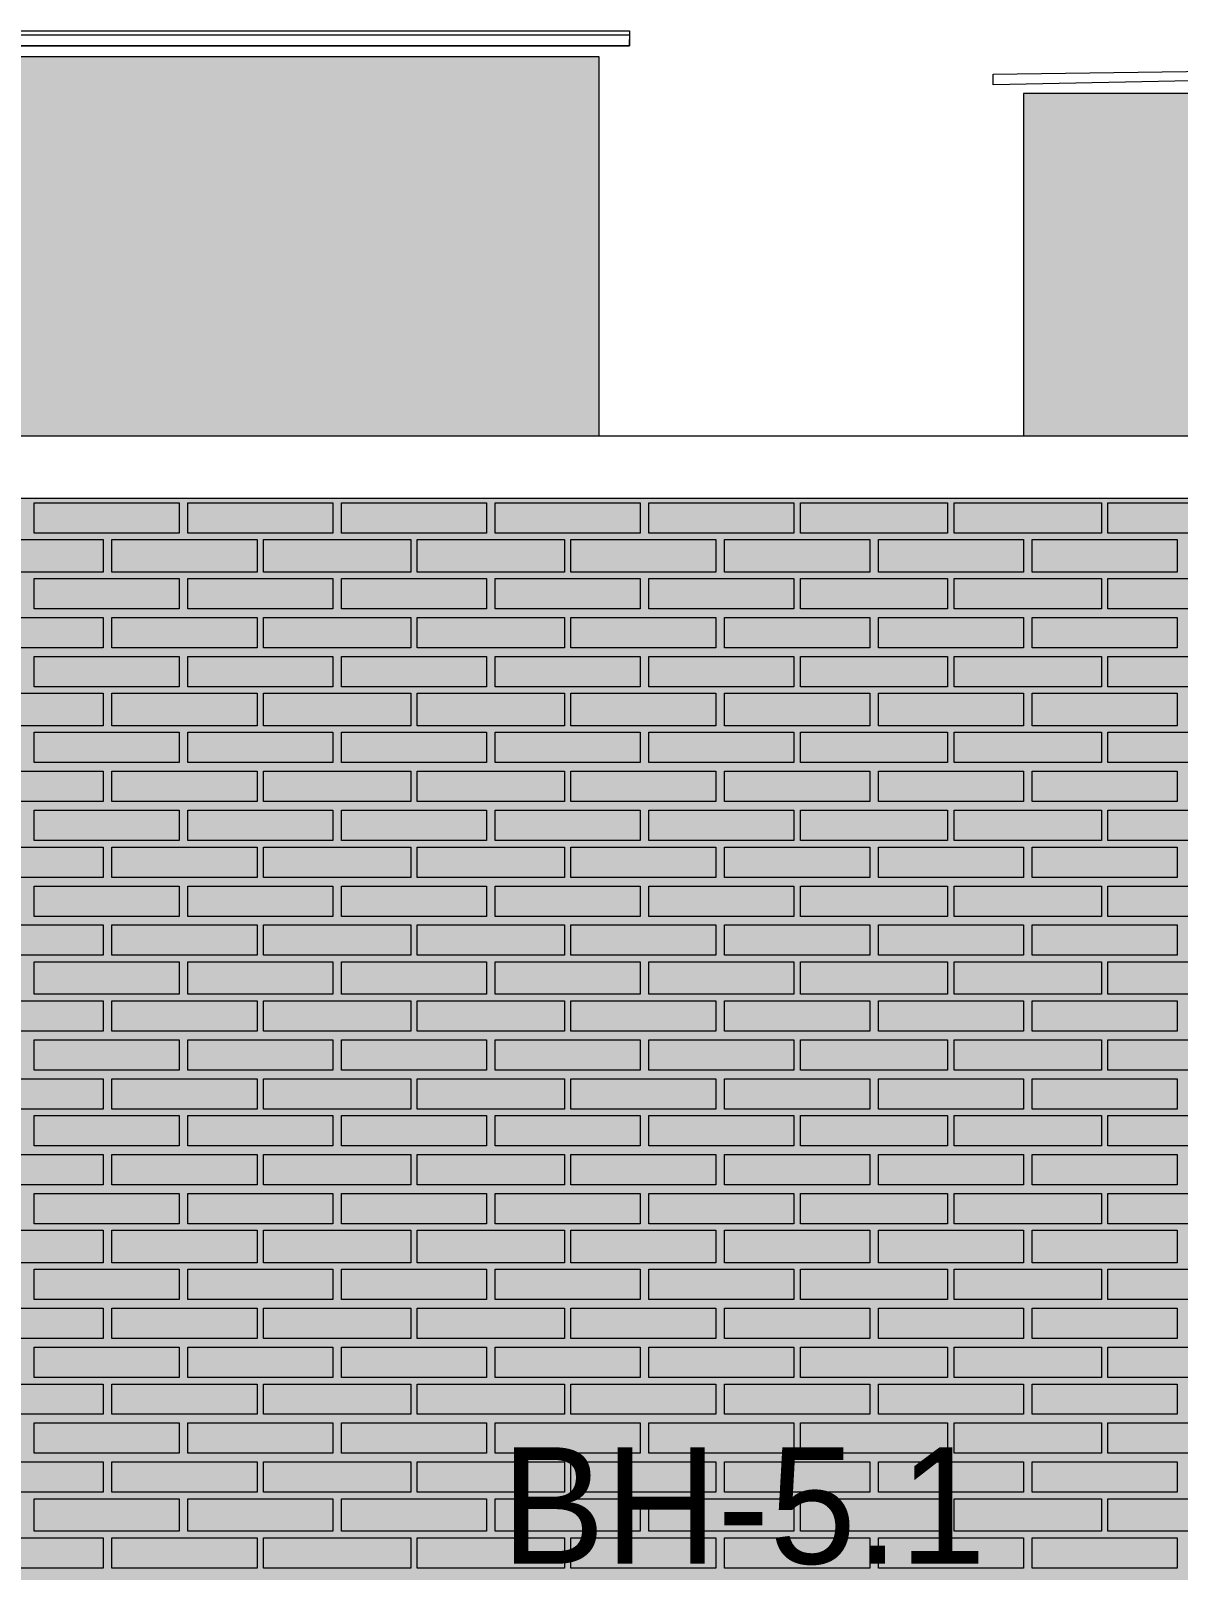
# Model space of a CAD drawing. Header units: millimetres. Extents: x -28928 to 100580, y -22867 to 36490.
# Drawn here: x 13513 to 15755, y 6934 to 9942 of the extents above; entities that cross this region are included whole.
import ezdxf

# ---------------------------------------------------------------- set-up
doc = ezdxf.new("R2010")
doc.units = ezdxf.units.MM
doc.layers.add('PDF _Геометрия', color=7, linetype='Continuous', true_color=0x8f8e8d)
doc.layers.add('PDF _Сплошная заливка', color=7, linetype='Continuous', true_color=0xffffff)
doc.layers.add('PDF _Текст', color=7, linetype='Continuous')

msp = doc.modelspace()

# ---------------------------------------------------------------- hatches: boundary and pattern name
at = {"layer": 'PDF _Сплошная заливка', "true_color": 0x383e42, "transparency": 33554559}
h = msp.add_hatch(color=250, dxfattribs=at)
h.paths.add_polyline_path([(12614.13236150041, 9218.73600343804), (12614.13236150041, 9151.043695745735), (14623.74774611581, 9151.043695745735), (14623.74774611581, 9891.428311130356), (10917.59389996192, 9891.428311130356), (10917.59389996192, 9265.274464976508), (11272.97851534655, 9265.274464976508), (11272.97851534655, 9662.966772668813), (12059.90159226963, 9662.966772668813), (12059.90159226963, 9269.50523420727), (12267.20928457732, 9269.50523420727), (12474.51697688502, 9265.274464976508), (12677.59389996195, 9261.043695745724), (12677.59389996195, 9244.120618822653), (12059.90159226963, 9244.120618822653), (12059.90159226963, 9218.73600343804)])
h.paths.add_polyline_path([(11272.97851534655, 9244.120618822653), (10917.59389996192, 9244.120618822653), (10917.59389996192, 9218.73600343804), (11272.97851534655, 9218.73600343804)])
msp.add_hatch(color=250, dxfattribs=at).paths.add_polyline_path([(16561.44005380815, 9536.043695745735), (16442.9785153466, 9536.043695745735), (16442.9785153466, 9574.120618822657), (16561.44005380815, 9574.120618822657), (16561.44005380815, 9819.50523420727), (15452.97851534658, 9819.50523420727), (15452.97851534658, 9151.043695745735), (16502.20928457737, 9151.043695745735), (16502.20928457737, 9519.120618822664), (16561.44005380815, 9519.120618822664)])
at = {"layer": 'PDF _Сплошная заливка', "true_color": 0xdcd6cf, "transparency": 33554559}
msp.add_hatch(color=254, dxfattribs=at).paths.add_polyline_path([(29465.28620765444, 1544.120618822559), (29486.44005380829, 1544.120618822559), (29486.44005380829, 9028.35138805342), (4952.209284577239, 9028.35138805342), (4952.209284577239, -4713.187073485198), (29465.28620765444, -4713.187073485198)])

# ---------------------------------------------------------------- linework, layer by layer
at = {"layer": 'PDF _Геометрия', "color": 7, "lineweight": 9}
for points in [[(10858.36313073115, 9933.736003438044), (10858.36313073115, 9942.197541899583), (12250.28620765425, 9942.197541899583), (12250.28620765425, 9937.966772668824), (12851.05543842347, 9937.966772668824), (12851.05543842347, 9942.197541899583), (14682.97851534659, 9942.197541899583), (14682.97851534659, 9933.736003438044)], [(16007.20928457737, 9866.043695745739), (16624.90159226969, 9857.582157284192), (16624.90159226969, 9836.42831113036), (16007.20928457737, 9849.120618822668), (15393.74774611582, 9836.42831113036), (15393.74774611582, 9857.582157284192)]]:
    msp.add_lwpolyline(points, close=True, dxfattribs=at)
for points in [[(14682.97851534659, 9933.736003438044), (14682.97851534659, 9912.582157284207), (10858.36313073115, 9912.582157284207), (10858.36313073115, 9933.736003438044)], [(10858.36313073115, 9925.274464976512), (10858.36313073115, 9912.582157284207), (14682.97851534659, 9912.582157284207), (14682.97851534659, 9925.274464976512)], [(14623.74774611581, 9151.043695745735), (14623.74774611581, 9891.428311130356), (10917.59389996192, 9891.428311130356), (10917.59389996192, 9261.043695745724)], [(16561.44005380815, 9574.120618822657), (16561.44005380815, 9819.50523420727), (15452.97851534658, 9819.50523420727), (15452.97851534658, 9151.043695745735)], [(-21875.09840773075, 9028.35138805342), (-21875.09840773075, 9151.043695745735), (29681.05543842367, 9151.043695745735), (29681.05543842367, 9028.35138805342), (-21875.09840773075, 9028.35138805342), (-21875.09840773075, 9151.043695745735)]]:
    msp.add_lwpolyline(points, dxfattribs=at)
at = {"layer": 'PDF _Геометрия', "lineweight": 9}
for points in [[(13802.97851534657, 9019.889849591877), (13802.97851534657, 8960.659080361118), (13519.51697688503, 8960.659080361118), (13519.51697688503, 9019.889849591877)], [(14103.36313073119, 9019.889849591877), (14103.36313073119, 8960.659080361118), (13819.90159226965, 8960.659080361118), (13819.90159226965, 9019.889849591877)], [(14403.74774611582, 9019.889849591877), (14403.74774611582, 8960.659080361118), (14120.28620765426, 8960.659080361118), (14120.28620765426, 9019.889849591877)], [(14704.13236150042, 9019.889849591877), (14704.13236150042, 8960.659080361118), (14420.67082303889, 8960.659080361118), (14420.67082303889, 9019.889849591877)], [(15004.51697688505, 9019.889849591877), (15004.51697688505, 8960.659080361118), (14721.05543842351, 8960.659080361118), (14721.05543842351, 9019.889849591877)], [(15304.90159226967, 9019.889849591877), (15304.90159226967, 8960.659080361118), (15017.20928457735, 8960.659080361118), (15017.20928457735, 9019.889849591877)], [(15605.28620765428, 9019.889849591877), (15605.28620765428, 8960.659080361118), (15317.59389996198, 8960.659080361118), (15317.59389996198, 9019.889849591877)], [(15901.44005380814, 9019.889849591877), (15901.44005380814, 8960.659080361118), (15617.97851534659, 8960.659080361118), (15617.97851534659, 9019.889849591877)], [(13654.90159226965, 8884.50523420727), (13511.05543842348, 8884.50523420727), (13371.4400538081, 8884.50523420727), (13371.4400538081, 8947.96677266881), (13511.05543842348, 8947.96677266881), (13654.90159226965, 8947.96677266881)], [(13955.28620765426, 8884.50523420727), (13811.44005380811, 8884.50523420727), (13671.82466919272, 8884.50523420727), (13671.82466919272, 8947.96677266881), (13811.44005380811, 8947.96677266881), (13955.28620765426, 8947.96677266881)], [(14255.67082303889, 8884.50523420727), (14111.82466919274, 8884.50523420727), (13967.97851534657, 8884.50523420727), (13967.97851534657, 8947.96677266881), (14111.82466919274, 8947.96677266881), (14255.67082303889, 8947.96677266881)], [(14556.05543842351, 8884.50523420727), (14412.20928457734, 8884.50523420727), (14268.36313073119, 8884.50523420727), (14268.36313073119, 8947.96677266881), (14412.20928457734, 8947.96677266881), (14556.05543842351, 8947.96677266881)], [(14852.20928457735, 8884.50523420727), (14712.59389996196, 8884.50523420727), (14568.74774611582, 8884.50523420727), (14568.74774611582, 8947.96677266881), (14712.59389996196, 8947.96677266881), (14852.20928457735, 8947.96677266881)], [(15152.59389996198, 8884.50523420727), (15012.97851534659, 8884.50523420727), (14869.13236150043, 8884.50523420727), (14869.13236150043, 8947.96677266881), (15012.97851534659, 8947.96677266881), (15152.59389996198, 8947.96677266881)], [(15452.97851534658, 8884.50523420727), (15309.13236150043, 8884.50523420727), (15169.51697688505, 8884.50523420727), (15169.51697688505, 8947.96677266881), (15309.13236150043, 8947.96677266881), (15452.97851534658, 8947.96677266881)], [(15753.36313073121, 8884.50523420727), (15609.51697688506, 8884.50523420727), (15469.90159226967, 8884.50523420727), (15469.90159226967, 8947.96677266881), (15609.51697688506, 8947.96677266881), (15753.36313073121, 8947.96677266881)], [(13802.97851534657, 8871.812926514966), (13802.97851534657, 8812.582157284189), (13519.51697688503, 8812.582157284189), (13519.51697688503, 8871.812926514966)], [(14103.36313073119, 8871.812926514966), (14103.36313073119, 8812.582157284189), (13819.90159226965, 8812.582157284189), (13819.90159226965, 8871.812926514966)], [(14403.74774611582, 8871.812926514966), (14403.74774611582, 8812.582157284189), (14120.28620765426, 8812.582157284189), (14120.28620765426, 8871.812926514966)], [(14704.13236150042, 8871.812926514966), (14704.13236150042, 8812.582157284189), (14420.67082303889, 8812.582157284189), (14420.67082303889, 8871.812926514966)], [(15004.51697688505, 8871.812926514966), (15004.51697688505, 8812.582157284189), (14721.05543842351, 8812.582157284189), (14721.05543842351, 8871.812926514966)], [(15304.90159226967, 8871.812926514966), (15304.90159226967, 8812.582157284189), (15017.20928457735, 8812.582157284189), (15017.20928457735, 8871.812926514966)], [(15605.28620765428, 8871.812926514966), (15605.28620765428, 8812.582157284189), (15317.59389996198, 8812.582157284189), (15317.59389996198, 8871.812926514966)], [(15901.44005380814, 8871.812926514966), (15901.44005380814, 8812.582157284189), (15617.97851534659, 8812.582157284189), (15617.97851534659, 8871.812926514966)], [(13654.90159226965, 8736.428311130341), (13511.05543842348, 8736.428311130341), (13371.4400538081, 8736.428311130341), (13371.4400538081, 8795.659080361118), (13511.05543842348, 8795.659080361118), (13654.90159226965, 8795.659080361118)], [(13955.28620765426, 8736.428311130341), (13811.44005380811, 8736.428311130341), (13671.82466919272, 8736.428311130341), (13671.82466919272, 8795.659080361118), (13811.44005380811, 8795.659080361118), (13955.28620765426, 8795.659080361118)], [(14255.67082303889, 8736.428311130341), (14111.82466919274, 8736.428311130341), (13967.97851534657, 8736.428311130341), (13967.97851534657, 8795.659080361118), (14111.82466919274, 8795.659080361118), (14255.67082303889, 8795.659080361118)], [(14556.05543842351, 8736.428311130341), (14412.20928457734, 8736.428311130341), (14268.36313073119, 8736.428311130341), (14268.36313073119, 8795.659080361118), (14412.20928457734, 8795.659080361118), (14556.05543842351, 8795.659080361118)], [(14852.20928457735, 8736.428311130341), (14712.59389996196, 8736.428311130341), (14568.74774611582, 8736.428311130341), (14568.74774611582, 8795.659080361118), (14712.59389996196, 8795.659080361118), (14852.20928457735, 8795.659080361118)], [(15152.59389996198, 8736.428311130341), (15012.97851534659, 8736.428311130341), (14869.13236150043, 8736.428311130341), (14869.13236150043, 8795.659080361118), (15012.97851534659, 8795.659080361118), (15152.59389996198, 8795.659080361118)], [(15452.97851534658, 8736.428311130341), (15309.13236150043, 8736.428311130341), (15169.51697688505, 8736.428311130341), (15169.51697688505, 8795.659080361118), (15309.13236150043, 8795.659080361118), (15452.97851534658, 8795.659080361118)], [(15753.36313073121, 8736.428311130341), (15609.51697688506, 8736.428311130341), (15469.90159226967, 8736.428311130341), (15469.90159226967, 8795.659080361118), (15609.51697688506, 8795.659080361118), (15753.36313073121, 8795.659080361118)], [(13802.97851534657, 8719.50523420727), (13802.97851534657, 8660.274464976494), (13519.51697688503, 8660.274464976494), (13519.51697688503, 8719.50523420727)], [(14103.36313073119, 8719.50523420727), (14103.36313073119, 8660.274464976494), (13819.90159226965, 8660.274464976494), (13819.90159226965, 8719.50523420727)], [(14403.74774611582, 8719.50523420727), (14403.74774611582, 8660.274464976494), (14120.28620765426, 8660.274464976494), (14120.28620765426, 8719.50523420727)], [(14704.13236150042, 8719.50523420727), (14704.13236150042, 8660.274464976494), (14420.67082303889, 8660.274464976494), (14420.67082303889, 8719.50523420727)], [(15004.51697688505, 8719.50523420727), (15004.51697688505, 8660.274464976494), (14721.05543842351, 8660.274464976494), (14721.05543842351, 8719.50523420727)], [(15304.90159226967, 8719.50523420727), (15304.90159226967, 8660.274464976494), (15017.20928457735, 8660.274464976494), (15017.20928457735, 8719.50523420727)], [(15605.28620765428, 8719.50523420727), (15605.28620765428, 8660.274464976494), (15317.59389996198, 8660.274464976494), (15317.59389996198, 8719.50523420727)], [(15901.44005380814, 8719.50523420727), (15901.44005380814, 8660.274464976494), (15617.97851534659, 8660.274464976494), (15617.97851534659, 8719.50523420727)], [(13654.90159226965, 8584.120618822646), (13511.05543842348, 8584.120618822646), (13371.4400538081, 8584.120618822646), (13371.4400538081, 8647.582157284185), (13511.05543842348, 8647.582157284185), (13654.90159226965, 8647.582157284185)], [(13955.28620765426, 8584.120618822646), (13811.44005380811, 8584.120618822646), (13671.82466919272, 8584.120618822646), (13671.82466919272, 8647.582157284185), (13811.44005380811, 8647.582157284185), (13955.28620765426, 8647.582157284185)], [(14255.67082303889, 8584.120618822646), (14111.82466919274, 8584.120618822646), (13967.97851534657, 8584.120618822646), (13967.97851534657, 8647.582157284185), (14111.82466919274, 8647.582157284185), (14255.67082303889, 8647.582157284185)], [(14556.05543842351, 8584.120618822646), (14412.20928457734, 8584.120618822646), (14268.36313073119, 8584.120618822646), (14268.36313073119, 8647.582157284185), (14412.20928457734, 8647.582157284185), (14556.05543842351, 8647.582157284185)], [(14852.20928457735, 8584.120618822646), (14712.59389996196, 8584.120618822646), (14568.74774611582, 8584.120618822646), (14568.74774611582, 8647.582157284185), (14712.59389996196, 8647.582157284185), (14852.20928457735, 8647.582157284185)], [(15152.59389996198, 8584.120618822646), (15012.97851534659, 8584.120618822646), (14869.13236150043, 8584.120618822646), (14869.13236150043, 8647.582157284185), (15012.97851534659, 8647.582157284185), (15152.59389996198, 8647.582157284185)], [(15452.97851534658, 8584.120618822646), (15309.13236150043, 8584.120618822646), (15169.51697688505, 8584.120618822646), (15169.51697688505, 8647.582157284185), (15309.13236150043, 8647.582157284185), (15452.97851534658, 8647.582157284185)], [(15753.36313073121, 8584.120618822646), (15609.51697688506, 8584.120618822646), (15469.90159226967, 8584.120618822646), (15469.90159226967, 8647.582157284185), (15609.51697688506, 8647.582157284185), (15753.36313073121, 8647.582157284185)], [(13802.97851534657, 8571.428311130338), (13802.97851534657, 8512.197541899564), (13519.51697688503, 8512.197541899564), (13519.51697688503, 8571.428311130338)], [(14103.36313073119, 8571.428311130338), (14103.36313073119, 8512.197541899564), (13819.90159226965, 8512.197541899564), (13819.90159226965, 8571.428311130338)], [(14403.74774611582, 8571.428311130338), (14403.74774611582, 8512.197541899564), (14120.28620765426, 8512.197541899564), (14120.28620765426, 8571.428311130338)], [(14704.13236150042, 8571.428311130338), (14704.13236150042, 8512.197541899564), (14420.67082303889, 8512.197541899564), (14420.67082303889, 8571.428311130338)], [(15004.51697688505, 8571.428311130338), (15004.51697688505, 8512.197541899564), (14721.05543842351, 8512.197541899564), (14721.05543842351, 8571.428311130338)], [(15304.90159226967, 8571.428311130338), (15304.90159226967, 8512.197541899564), (15017.20928457735, 8512.197541899564), (15017.20928457735, 8571.428311130338)], [(15605.28620765428, 8571.428311130338), (15605.28620765428, 8512.197541899564), (15317.59389996198, 8512.197541899564), (15317.59389996198, 8571.428311130338)], [(15901.44005380814, 8571.428311130338), (15901.44005380814, 8512.197541899564), (15617.97851534659, 8512.197541899564), (15617.97851534659, 8571.428311130338)], [(13654.90159226965, 8436.043695745717), (13511.05543842348, 8436.043695745717), (13371.4400538081, 8436.043695745717), (13371.4400538081, 8495.274464976494), (13511.05543842348, 8495.274464976494), (13654.90159226965, 8495.274464976494)], [(13955.28620765426, 8436.043695745717), (13811.44005380811, 8436.043695745717), (13671.82466919272, 8436.043695745717), (13671.82466919272, 8495.274464976494), (13811.44005380811, 8495.274464976494), (13955.28620765426, 8495.274464976494)], [(14255.67082303889, 8436.043695745717), (14111.82466919274, 8436.043695745717), (13967.97851534657, 8436.043695745717), (13967.97851534657, 8495.274464976494), (14111.82466919274, 8495.274464976494), (14255.67082303889, 8495.274464976494)], [(14556.05543842351, 8436.043695745717), (14412.20928457734, 8436.043695745717), (14268.36313073119, 8436.043695745717), (14268.36313073119, 8495.274464976494), (14412.20928457734, 8495.274464976494), (14556.05543842351, 8495.274464976494)], [(14852.20928457735, 8436.043695745717), (14712.59389996196, 8436.043695745717), (14568.74774611582, 8436.043695745717), (14568.74774611582, 8495.274464976494), (14712.59389996196, 8495.274464976494), (14852.20928457735, 8495.274464976494)], [(15152.59389996198, 8436.043695745717), (15012.97851534659, 8436.043695745717), (14869.13236150043, 8436.043695745717), (14869.13236150043, 8495.274464976494), (15012.97851534659, 8495.274464976494), (15152.59389996198, 8495.274464976494)], [(15452.97851534658, 8436.043695745717), (15309.13236150043, 8436.043695745717), (15169.51697688505, 8436.043695745717), (15169.51697688505, 8495.274464976494), (15309.13236150043, 8495.274464976494), (15452.97851534658, 8495.274464976494)], [(15753.36313073121, 8436.043695745717), (15609.51697688506, 8436.043695745717), (15469.90159226967, 8436.043695745717), (15469.90159226967, 8495.274464976494), (15609.51697688506, 8495.274464976494), (15753.36313073121, 8495.274464976494)], [(13802.97851534657, 8419.120618822646), (13802.97851534657, 8359.88984959187), (13519.51697688503, 8359.88984959187), (13519.51697688503, 8419.120618822646)], [(14103.36313073119, 8419.120618822646), (14103.36313073119, 8359.88984959187), (13819.90159226965, 8359.88984959187), (13819.90159226965, 8419.120618822646)], [(14403.74774611582, 8419.120618822646), (14403.74774611582, 8359.88984959187), (14120.28620765426, 8359.88984959187), (14120.28620765426, 8419.120618822646)], [(14704.13236150042, 8419.120618822646), (14704.13236150042, 8359.88984959187), (14420.67082303889, 8359.88984959187), (14420.67082303889, 8419.120618822646)], [(15004.51697688505, 8419.120618822646), (15004.51697688505, 8359.88984959187), (14721.05543842351, 8359.88984959187), (14721.05543842351, 8419.120618822646)], [(15304.90159226967, 8419.120618822646), (15304.90159226967, 8359.88984959187), (15017.20928457735, 8359.88984959187), (15017.20928457735, 8419.120618822646)], [(15605.28620765428, 8419.120618822646), (15605.28620765428, 8359.88984959187), (15317.59389996198, 8359.88984959187), (15317.59389996198, 8419.120618822646)], [(15901.44005380814, 8419.120618822646), (15901.44005380814, 8359.88984959187), (15617.97851534659, 8359.88984959187), (15617.97851534659, 8419.120618822646)], [(13654.90159226965, 8287.966772668802), (13511.05543842348, 8287.966772668802), (13371.4400538081, 8287.966772668802), (13371.4400538081, 8347.19754189956), (13511.05543842348, 8347.19754189956), (13654.90159226965, 8347.19754189956)], [(13955.28620765426, 8287.966772668802), (13811.44005380811, 8287.966772668802), (13671.82466919272, 8287.966772668802), (13671.82466919272, 8347.19754189956), (13811.44005380811, 8347.19754189956), (13955.28620765426, 8347.19754189956)], [(14255.67082303889, 8287.966772668802), (14111.82466919274, 8287.966772668802), (13967.97851534657, 8287.966772668802), (13967.97851534657, 8347.19754189956), (14111.82466919274, 8347.19754189956), (14255.67082303889, 8347.19754189956)], [(14556.05543842351, 8287.966772668802), (14412.20928457734, 8287.966772668802), (14268.36313073119, 8287.966772668802), (14268.36313073119, 8347.19754189956), (14412.20928457734, 8347.19754189956), (14556.05543842351, 8347.19754189956)], [(14852.20928457735, 8287.966772668802), (14712.59389996196, 8287.966772668802), (14568.74774611582, 8287.966772668802), (14568.74774611582, 8347.19754189956), (14712.59389996196, 8347.19754189956), (14852.20928457735, 8347.19754189956)], [(15152.59389996198, 8287.966772668802), (15012.97851534659, 8287.966772668802), (14869.13236150043, 8287.966772668802), (14869.13236150043, 8347.19754189956), (15012.97851534659, 8347.19754189956), (15152.59389996198, 8347.19754189956)], [(15452.97851534658, 8287.966772668802), (15309.13236150043, 8287.966772668802), (15169.51697688505, 8287.966772668802), (15169.51697688505, 8347.19754189956), (15309.13236150043, 8347.19754189956), (15452.97851534658, 8347.19754189956)], [(15753.36313073121, 8287.966772668802), (15609.51697688506, 8287.966772668802), (15469.90159226967, 8287.966772668802), (15469.90159226967, 8347.19754189956), (15609.51697688506, 8347.19754189956), (15753.36313073121, 8347.19754189956)], [(13802.97851534657, 8271.043695745713), (13802.97851534657, 8211.812926514955), (13519.51697688503, 8211.812926514955), (13519.51697688503, 8271.043695745713)], [(14103.36313073119, 8271.043695745713), (14103.36313073119, 8211.812926514955), (13819.90159226965, 8211.812926514955), (13819.90159226965, 8271.043695745713)], [(14403.74774611582, 8271.043695745713), (14403.74774611582, 8211.812926514955), (14120.28620765426, 8211.812926514955), (14120.28620765426, 8271.043695745713)], [(14704.13236150042, 8271.043695745713), (14704.13236150042, 8211.812926514955), (14420.67082303889, 8211.812926514955), (14420.67082303889, 8271.043695745713)], [(15004.51697688505, 8271.043695745713), (15004.51697688505, 8211.812926514955), (14721.05543842351, 8211.812926514955), (14721.05543842351, 8271.043695745713)], [(15304.90159226967, 8271.043695745713), (15304.90159226967, 8211.812926514955), (15017.20928457735, 8211.812926514955), (15017.20928457735, 8271.043695745713)], [(15605.28620765428, 8271.043695745713), (15605.28620765428, 8211.812926514955), (15317.59389996198, 8211.812926514955), (15317.59389996198, 8271.043695745713)], [(15901.44005380814, 8271.043695745713), (15901.44005380814, 8211.812926514955), (15617.97851534659, 8211.812926514955), (15617.97851534659, 8271.043695745713)], [(13654.90159226965, 8135.659080361111), (13511.05543842348, 8135.659080361111), (13371.4400538081, 8135.659080361111), (13371.4400538081, 8194.889849591866), (13511.05543842348, 8194.889849591866), (13654.90159226965, 8194.889849591866)], [(13955.28620765426, 8135.659080361111), (13811.44005380811, 8135.659080361111), (13671.82466919272, 8135.659080361111), (13671.82466919272, 8194.889849591866), (13811.44005380811, 8194.889849591866), (13955.28620765426, 8194.889849591866)], [(14255.67082303889, 8135.659080361111), (14111.82466919274, 8135.659080361111), (13967.97851534657, 8135.659080361111), (13967.97851534657, 8194.889849591866), (14111.82466919274, 8194.889849591866), (14255.67082303889, 8194.889849591866)], [(14556.05543842351, 8135.659080361111), (14412.20928457734, 8135.659080361111), (14268.36313073119, 8135.659080361111), (14268.36313073119, 8194.889849591866), (14412.20928457734, 8194.889849591866), (14556.05543842351, 8194.889849591866)], [(14852.20928457735, 8135.659080361111), (14712.59389996196, 8135.659080361111), (14568.74774611582, 8135.659080361111), (14568.74774611582, 8194.889849591866), (14712.59389996196, 8194.889849591866), (14852.20928457735, 8194.889849591866)], [(15152.59389996198, 8135.659080361111), (15012.97851534659, 8135.659080361111), (14869.13236150043, 8135.659080361111), (14869.13236150043, 8194.889849591866), (15012.97851534659, 8194.889849591866), (15152.59389996198, 8194.889849591866)], [(15452.97851534658, 8135.659080361111), (15309.13236150043, 8135.659080361111), (15169.51697688505, 8135.659080361111), (15169.51697688505, 8194.889849591866), (15309.13236150043, 8194.889849591866), (15452.97851534658, 8194.889849591866)], [(15753.36313073121, 8135.659080361111), (15609.51697688506, 8135.659080361111), (15469.90159226967, 8135.659080361111), (15469.90159226967, 8194.889849591866), (15609.51697688506, 8194.889849591866), (15753.36313073121, 8194.889849591866)], [(13802.97851534657, 8122.966772668802), (13802.97851534657, 8059.505234207263), (13519.51697688503, 8059.505234207263), (13519.51697688503, 8122.966772668802)], [(14103.36313073119, 8122.966772668802), (14103.36313073119, 8059.505234207263), (13819.90159226965, 8059.505234207263), (13819.90159226965, 8122.966772668802)], [(14403.74774611582, 8122.966772668802), (14403.74774611582, 8059.505234207263), (14120.28620765426, 8059.505234207263), (14120.28620765426, 8122.966772668802)], [(14704.13236150042, 8122.966772668802), (14704.13236150042, 8059.505234207263), (14420.67082303889, 8059.505234207263), (14420.67082303889, 8122.966772668802)], [(15004.51697688505, 8122.966772668802), (15004.51697688505, 8059.505234207263), (14721.05543842351, 8059.505234207263), (14721.05543842351, 8122.966772668802)], [(15304.90159226967, 8122.966772668802), (15304.90159226967, 8059.505234207263), (15017.20928457735, 8059.505234207263), (15017.20928457735, 8122.966772668802)], [(15605.28620765428, 8122.966772668802), (15605.28620765428, 8059.505234207263), (15317.59389996198, 8059.505234207263), (15317.59389996198, 8122.966772668802)], [(15901.44005380814, 8122.966772668802), (15901.44005380814, 8059.505234207263), (15617.97851534659, 8059.505234207263), (15617.97851534659, 8122.966772668802)], [(13654.90159226965, 7987.582157284178), (13511.05543842348, 7987.582157284178), (13371.4400538081, 7987.582157284178), (13371.4400538081, 8046.812926514955), (13511.05543842348, 8046.812926514955), (13654.90159226965, 8046.812926514955)], [(13955.28620765426, 7987.582157284178), (13811.44005380811, 7987.582157284178), (13671.82466919272, 7987.582157284178), (13671.82466919272, 8046.812926514955), (13811.44005380811, 8046.812926514955), (13955.28620765426, 8046.812926514955)], [(14255.67082303889, 7987.582157284178), (14111.82466919274, 7987.582157284178), (13967.97851534657, 7987.582157284178), (13967.97851534657, 8046.812926514955), (14111.82466919274, 8046.812926514955), (14255.67082303889, 8046.812926514955)], [(14556.05543842351, 7987.582157284178), (14412.20928457734, 7987.582157284178), (14268.36313073119, 7987.582157284178), (14268.36313073119, 8046.812926514955), (14412.20928457734, 8046.812926514955), (14556.05543842351, 8046.812926514955)], [(14852.20928457735, 7987.582157284178), (14712.59389996196, 7987.582157284178), (14568.74774611582, 7987.582157284178), (14568.74774611582, 8046.812926514955), (14712.59389996196, 8046.812926514955), (14852.20928457735, 8046.812926514955)], [(15152.59389996198, 7987.582157284178), (15012.97851534659, 7987.582157284178), (14869.13236150043, 7987.582157284178), (14869.13236150043, 8046.812926514955), (15012.97851534659, 8046.812926514955), (15152.59389996198, 8046.812926514955)], [(15452.97851534658, 7987.582157284178), (15309.13236150043, 7987.582157284178), (15169.51697688505, 7987.582157284178), (15169.51697688505, 8046.812926514955), (15309.13236150043, 8046.812926514955), (15452.97851534658, 8046.812926514955)], [(15753.36313073121, 7987.582157284178), (15609.51697688506, 7987.582157284178), (15469.90159226967, 7987.582157284178), (15469.90159226967, 8046.812926514955), (15609.51697688506, 8046.812926514955), (15753.36313073121, 8046.812926514955)], [(13802.97851534657, 7970.659080361107), (13802.97851534657, 7911.42831113033), (13519.51697688503, 7911.42831113033), (13519.51697688503, 7970.659080361107)], [(14103.36313073119, 7970.659080361107), (14103.36313073119, 7911.42831113033), (13819.90159226965, 7911.42831113033), (13819.90159226965, 7970.659080361107)], [(14403.74774611582, 7970.659080361107), (14403.74774611582, 7911.42831113033), (14120.28620765426, 7911.42831113033), (14120.28620765426, 7970.659080361107)], [(14704.13236150042, 7970.659080361107), (14704.13236150042, 7911.42831113033), (14420.67082303889, 7911.42831113033), (14420.67082303889, 7970.659080361107)], [(15004.51697688505, 7970.659080361107), (15004.51697688505, 7911.42831113033), (14721.05543842351, 7911.42831113033), (14721.05543842351, 7970.659080361107)], [(15304.90159226967, 7970.659080361107), (15304.90159226967, 7911.42831113033), (15017.20928457735, 7911.42831113033), (15017.20928457735, 7970.659080361107)], [(15605.28620765428, 7970.659080361107), (15605.28620765428, 7911.42831113033), (15317.59389996198, 7911.42831113033), (15317.59389996198, 7970.659080361107)], [(15901.44005380814, 7970.659080361107), (15901.44005380814, 7911.42831113033), (15617.97851534659, 7911.42831113033), (15617.97851534659, 7970.659080361107)], [(13654.90159226965, 7835.274464976483), (13511.05543842348, 7835.274464976483), (13371.4400538081, 7835.274464976483), (13371.4400538081, 7894.505234207259), (13511.05543842348, 7894.505234207259), (13654.90159226965, 7894.505234207259)], [(13955.28620765426, 7835.274464976483), (13811.44005380811, 7835.274464976483), (13671.82466919272, 7835.274464976483), (13671.82466919272, 7894.505234207259), (13811.44005380811, 7894.505234207259), (13955.28620765426, 7894.505234207259)], [(14255.67082303889, 7835.274464976483), (14111.82466919274, 7835.274464976483), (13967.97851534657, 7835.274464976483), (13967.97851534657, 7894.505234207259), (14111.82466919274, 7894.505234207259), (14255.67082303889, 7894.505234207259)], [(14556.05543842351, 7835.274464976483), (14412.20928457734, 7835.274464976483), (14268.36313073119, 7835.274464976483), (14268.36313073119, 7894.505234207259), (14412.20928457734, 7894.505234207259), (14556.05543842351, 7894.505234207259)], [(14852.20928457735, 7835.274464976483), (14712.59389996196, 7835.274464976483), (14568.74774611582, 7835.274464976483), (14568.74774611582, 7894.505234207259), (14712.59389996196, 7894.505234207259), (14852.20928457735, 7894.505234207259)], [(15152.59389996198, 7835.274464976483), (15012.97851534659, 7835.274464976483), (14869.13236150043, 7835.274464976483), (14869.13236150043, 7894.505234207259), (15012.97851534659, 7894.505234207259), (15152.59389996198, 7894.505234207259)], [(15452.97851534658, 7835.274464976483), (15309.13236150043, 7835.274464976483), (15169.51697688505, 7835.274464976483), (15169.51697688505, 7894.505234207259), (15309.13236150043, 7894.505234207259), (15452.97851534658, 7894.505234207259)], [(15753.36313073121, 7835.274464976483), (15609.51697688506, 7835.274464976483), (15469.90159226967, 7835.274464976483), (15469.90159226967, 7894.505234207259), (15609.51697688506, 7894.505234207259), (15753.36313073121, 7894.505234207259)], [(13802.97851534657, 7822.582157284178), (13802.97851534657, 7763.351388053401), (13519.51697688503, 7763.351388053401), (13519.51697688503, 7822.582157284178)], [(14103.36313073119, 7822.582157284178), (14103.36313073119, 7763.351388053401), (13819.90159226965, 7763.351388053401), (13819.90159226965, 7822.582157284178)], [(14403.74774611582, 7822.582157284178), (14403.74774611582, 7763.351388053401), (14120.28620765426, 7763.351388053401), (14120.28620765426, 7822.582157284178)], [(14704.13236150042, 7822.582157284178), (14704.13236150042, 7763.351388053401), (14420.67082303889, 7763.351388053401), (14420.67082303889, 7822.582157284178)], [(15004.51697688505, 7822.582157284178), (15004.51697688505, 7763.351388053401), (14721.05543842351, 7763.351388053401), (14721.05543842351, 7822.582157284178)], [(15304.90159226967, 7822.582157284178), (15304.90159226967, 7763.351388053401), (15017.20928457735, 7763.351388053401), (15017.20928457735, 7822.582157284178)], [(15605.28620765428, 7822.582157284178), (15605.28620765428, 7763.351388053401), (15317.59389996198, 7763.351388053401), (15317.59389996198, 7822.582157284178)], [(15901.44005380814, 7822.582157284178), (15901.44005380814, 7763.351388053401), (15617.97851534659, 7763.351388053401), (15617.97851534659, 7822.582157284178)], [(13654.90159226965, 7687.197541899553), (13511.05543842348, 7687.197541899553), (13371.4400538081, 7687.197541899553), (13371.4400538081, 7746.42831113033), (13511.05543842348, 7746.42831113033), (13654.90159226965, 7746.42831113033)], [(13955.28620765426, 7687.197541899553), (13811.44005380811, 7687.197541899553), (13671.82466919272, 7687.197541899553), (13671.82466919272, 7746.42831113033), (13811.44005380811, 7746.42831113033), (13955.28620765426, 7746.42831113033)], [(14255.67082303889, 7687.197541899553), (14111.82466919274, 7687.197541899553), (13967.97851534657, 7687.197541899553), (13967.97851534657, 7746.42831113033), (14111.82466919274, 7746.42831113033), (14255.67082303889, 7746.42831113033)], [(14556.05543842351, 7687.197541899553), (14412.20928457734, 7687.197541899553), (14268.36313073119, 7687.197541899553), (14268.36313073119, 7746.42831113033), (14412.20928457734, 7746.42831113033), (14556.05543842351, 7746.42831113033)], [(14852.20928457735, 7687.197541899553), (14712.59389996196, 7687.197541899553), (14568.74774611582, 7687.197541899553), (14568.74774611582, 7746.42831113033), (14712.59389996196, 7746.42831113033), (14852.20928457735, 7746.42831113033)], [(15152.59389996198, 7687.197541899553), (15012.97851534659, 7687.197541899553), (14869.13236150043, 7687.197541899553), (14869.13236150043, 7746.42831113033), (15012.97851534659, 7746.42831113033), (15152.59389996198, 7746.42831113033)], [(15452.97851534658, 7687.197541899553), (15309.13236150043, 7687.197541899553), (15169.51697688505, 7687.197541899553), (15169.51697688505, 7746.42831113033), (15309.13236150043, 7746.42831113033), (15452.97851534658, 7746.42831113033)], [(15753.36313073121, 7687.197541899553), (15609.51697688506, 7687.197541899553), (15469.90159226967, 7687.197541899553), (15469.90159226967, 7746.42831113033), (15609.51697688506, 7746.42831113033), (15753.36313073121, 7746.42831113033)], [(13802.97851534657, 7670.274464976483), (13802.97851534657, 7611.043695745706), (13519.51697688503, 7611.043695745706), (13519.51697688503, 7670.274464976483)], [(14103.36313073119, 7670.274464976483), (14103.36313073119, 7611.043695745706), (13819.90159226965, 7611.043695745706), (13819.90159226965, 7670.274464976483)], [(14403.74774611582, 7670.274464976483), (14403.74774611582, 7611.043695745706), (14120.28620765426, 7611.043695745706), (14120.28620765426, 7670.274464976483)], [(14704.13236150042, 7670.274464976483), (14704.13236150042, 7611.043695745706), (14420.67082303889, 7611.043695745706), (14420.67082303889, 7670.274464976483)], [(15004.51697688505, 7670.274464976483), (15004.51697688505, 7611.043695745706), (14721.05543842351, 7611.043695745706), (14721.05543842351, 7670.274464976483)], [(15304.90159226967, 7670.274464976483), (15304.90159226967, 7611.043695745706), (15017.20928457735, 7611.043695745706), (15017.20928457735, 7670.274464976483)], [(15605.28620765428, 7670.274464976483), (15605.28620765428, 7611.043695745706), (15317.59389996198, 7611.043695745706), (15317.59389996198, 7670.274464976483)], [(15901.44005380814, 7670.274464976483), (15901.44005380814, 7611.043695745706), (15617.97851534659, 7611.043695745706), (15617.97851534659, 7670.274464976483)], [(13654.90159226965, 7534.889849591858), (13511.05543842348, 7534.889849591858), (13371.4400538081, 7534.889849591858), (13371.4400538081, 7598.351388053397), (13511.05543842348, 7598.351388053397), (13654.90159226965, 7598.351388053397)], [(13955.28620765426, 7534.889849591858), (13811.44005380811, 7534.889849591858), (13671.82466919272, 7534.889849591858), (13671.82466919272, 7598.351388053397), (13811.44005380811, 7598.351388053397), (13955.28620765426, 7598.351388053397)], [(14255.67082303889, 7534.889849591858), (14111.82466919274, 7534.889849591858), (13967.97851534657, 7534.889849591858), (13967.97851534657, 7598.351388053397), (14111.82466919274, 7598.351388053397), (14255.67082303889, 7598.351388053397)], [(14556.05543842351, 7534.889849591858), (14412.20928457734, 7534.889849591858), (14268.36313073119, 7534.889849591858), (14268.36313073119, 7598.351388053397), (14412.20928457734, 7598.351388053397), (14556.05543842351, 7598.351388053397)], [(14852.20928457735, 7534.889849591858), (14712.59389996196, 7534.889849591858), (14568.74774611582, 7534.889849591858), (14568.74774611582, 7598.351388053397), (14712.59389996196, 7598.351388053397), (14852.20928457735, 7598.351388053397)], [(15152.59389996198, 7534.889849591858), (15012.97851534659, 7534.889849591858), (14869.13236150043, 7534.889849591858), (14869.13236150043, 7598.351388053397), (15012.97851534659, 7598.351388053397), (15152.59389996198, 7598.351388053397)], [(15452.97851534658, 7534.889849591858), (15309.13236150043, 7534.889849591858), (15169.51697688505, 7534.889849591858), (15169.51697688505, 7598.351388053397), (15309.13236150043, 7598.351388053397), (15452.97851534658, 7598.351388053397)], [(15753.36313073121, 7534.889849591858), (15609.51697688506, 7534.889849591858), (15469.90159226967, 7534.889849591858), (15469.90159226967, 7598.351388053397), (15609.51697688506, 7598.351388053397), (15753.36313073121, 7598.351388053397)], [(13802.97851534657, 7522.19754189955), (13802.97851534657, 7462.966772668795), (13519.51697688503, 7462.966772668795), (13519.51697688503, 7522.19754189955)], [(14103.36313073119, 7522.19754189955), (14103.36313073119, 7462.966772668795), (13819.90159226965, 7462.966772668795), (13819.90159226965, 7522.19754189955)], [(14403.74774611582, 7522.19754189955), (14403.74774611582, 7462.966772668795), (14120.28620765426, 7462.966772668795), (14120.28620765426, 7522.19754189955)], [(14704.13236150042, 7522.19754189955), (14704.13236150042, 7462.966772668795), (14420.67082303889, 7462.966772668795), (14420.67082303889, 7522.19754189955)], [(15004.51697688505, 7522.19754189955), (15004.51697688505, 7462.966772668795), (14721.05543842351, 7462.966772668795), (14721.05543842351, 7522.19754189955)], [(15304.90159226967, 7522.19754189955), (15304.90159226967, 7462.966772668795), (15017.20928457735, 7462.966772668795), (15017.20928457735, 7522.19754189955)], [(15605.28620765428, 7522.19754189955), (15605.28620765428, 7462.966772668795), (15317.59389996198, 7462.966772668795), (15317.59389996198, 7522.19754189955)], [(15901.44005380814, 7522.19754189955), (15901.44005380814, 7462.966772668795), (15617.97851534659, 7462.966772668795), (15617.97851534659, 7522.19754189955)], [(13654.90159226965, 7386.812926514947), (13511.05543842348, 7386.812926514947), (13371.4400538081, 7386.812926514947), (13371.4400538081, 7446.043695745706), (13511.05543842348, 7446.043695745706), (13654.90159226965, 7446.043695745706)], [(13955.28620765426, 7386.812926514947), (13811.44005380811, 7386.812926514947), (13671.82466919272, 7386.812926514947), (13671.82466919272, 7446.043695745706), (13811.44005380811, 7446.043695745706), (13955.28620765426, 7446.043695745706)], [(14255.67082303889, 7386.812926514947), (14111.82466919274, 7386.812926514947), (13967.97851534657, 7386.812926514947), (13967.97851534657, 7446.043695745706), (14111.82466919274, 7446.043695745706), (14255.67082303889, 7446.043695745706)], [(14556.05543842351, 7386.812926514947), (14412.20928457734, 7386.812926514947), (14268.36313073119, 7386.812926514947), (14268.36313073119, 7446.043695745706), (14412.20928457734, 7446.043695745706), (14556.05543842351, 7446.043695745706)], [(14852.20928457735, 7386.812926514947), (14712.59389996196, 7386.812926514947), (14568.74774611582, 7386.812926514947), (14568.74774611582, 7446.043695745706), (14712.59389996196, 7446.043695745706), (14852.20928457735, 7446.043695745706)], [(15152.59389996198, 7386.812926514947), (15012.97851534659, 7386.812926514947), (14869.13236150043, 7386.812926514947), (14869.13236150043, 7446.043695745706), (15012.97851534659, 7446.043695745706), (15152.59389996198, 7446.043695745706)], [(15452.97851534658, 7386.812926514947), (15309.13236150043, 7386.812926514947), (15169.51697688505, 7386.812926514947), (15169.51697688505, 7446.043695745706), (15309.13236150043, 7446.043695745706), (15452.97851534658, 7446.043695745706)], [(15753.36313073121, 7386.812926514947), (15609.51697688506, 7386.812926514947), (15469.90159226967, 7386.812926514947), (15469.90159226967, 7446.043695745706), (15609.51697688506, 7446.043695745706), (15753.36313073121, 7446.043695745706)], [(13802.97851534657, 7369.889849591858), (13802.97851534657, 7310.6590803611), (13519.51697688503, 7310.6590803611), (13519.51697688503, 7369.889849591858)], [(14103.36313073119, 7369.889849591858), (14103.36313073119, 7310.6590803611), (13819.90159226965, 7310.6590803611), (13819.90159226965, 7369.889849591858)], [(14403.74774611582, 7369.889849591858), (14403.74774611582, 7310.6590803611), (14120.28620765426, 7310.6590803611), (14120.28620765426, 7369.889849591858)], [(14704.13236150042, 7369.889849591858), (14704.13236150042, 7310.6590803611), (14420.67082303889, 7310.6590803611), (14420.67082303889, 7369.889849591858)], [(15004.51697688505, 7369.889849591858), (15004.51697688505, 7310.6590803611), (14721.05543842351, 7310.6590803611), (14721.05543842351, 7369.889849591858)], [(15304.90159226967, 7369.889849591858), (15304.90159226967, 7310.6590803611), (15017.20928457735, 7310.6590803611), (15017.20928457735, 7369.889849591858)], [(15605.28620765428, 7369.889849591858), (15605.28620765428, 7310.6590803611), (15317.59389996198, 7310.6590803611), (15317.59389996198, 7369.889849591858)], [(15901.44005380814, 7369.889849591858), (15901.44005380814, 7310.6590803611), (15617.97851534659, 7310.6590803611), (15617.97851534659, 7369.889849591858)], [(13654.90159226965, 7238.736003438014), (13511.05543842348, 7238.736003438014), (13371.4400538081, 7238.736003438014), (13371.4400538081, 7297.966772668791), (13511.05543842348, 7297.966772668791), (13654.90159226965, 7297.966772668791)], [(13955.28620765426, 7238.736003438014), (13811.44005380811, 7238.736003438014), (13671.82466919272, 7238.736003438014), (13671.82466919272, 7297.966772668791), (13811.44005380811, 7297.966772668791), (13955.28620765426, 7297.966772668791)], [(14255.67082303889, 7238.736003438014), (14111.82466919274, 7238.736003438014), (13967.97851534657, 7238.736003438014), (13967.97851534657, 7297.966772668791), (14111.82466919274, 7297.966772668791), (14255.67082303889, 7297.966772668791)], [(14556.05543842351, 7238.736003438014), (14412.20928457734, 7238.736003438014), (14268.36313073119, 7238.736003438014), (14268.36313073119, 7297.966772668791), (14412.20928457734, 7297.966772668791), (14556.05543842351, 7297.966772668791)], [(14852.20928457735, 7238.736003438014), (14712.59389996196, 7238.736003438014), (14568.74774611582, 7238.736003438014), (14568.74774611582, 7297.966772668791), (14712.59389996196, 7297.966772668791), (14852.20928457735, 7297.966772668791)], [(15152.59389996198, 7238.736003438014), (15012.97851534659, 7238.736003438014), (14869.13236150043, 7238.736003438014), (14869.13236150043, 7297.966772668791), (15012.97851534659, 7297.966772668791), (15152.59389996198, 7297.966772668791)], [(15452.97851534658, 7238.736003438014), (15309.13236150043, 7238.736003438014), (15169.51697688505, 7238.736003438014), (15169.51697688505, 7297.966772668791), (15309.13236150043, 7297.966772668791), (15452.97851534658, 7297.966772668791)], [(15753.36313073121, 7238.736003438014), (15609.51697688506, 7238.736003438014), (15469.90159226967, 7238.736003438014), (15469.90159226967, 7297.966772668791), (15609.51697688506, 7297.966772668791), (15753.36313073121, 7297.966772668791)], [(13802.97851534657, 7221.812926514944), (13802.97851534657, 7162.582157284171), (13519.51697688503, 7162.582157284171), (13519.51697688503, 7221.812926514944)], [(14103.36313073119, 7221.812926514944), (14103.36313073119, 7162.582157284171), (13819.90159226965, 7162.582157284171), (13819.90159226965, 7221.812926514944)], [(14403.74774611582, 7221.812926514944), (14403.74774611582, 7162.582157284171), (14120.28620765426, 7162.582157284171), (14120.28620765426, 7221.812926514944)], [(14704.13236150042, 7221.812926514944), (14704.13236150042, 7162.582157284171), (14420.67082303889, 7162.582157284171), (14420.67082303889, 7221.812926514944)], [(15004.51697688505, 7221.812926514944), (15004.51697688505, 7162.582157284171), (14721.05543842351, 7162.582157284171), (14721.05543842351, 7221.812926514944)], [(15304.90159226967, 7221.812926514944), (15304.90159226967, 7162.582157284171), (15017.20928457735, 7162.582157284171), (15017.20928457735, 7221.812926514944)], [(15605.28620765428, 7221.812926514944), (15605.28620765428, 7162.582157284171), (15317.59389996198, 7162.582157284171), (15317.59389996198, 7221.812926514944)], [(15901.44005380814, 7221.812926514944), (15901.44005380814, 7162.582157284171), (15617.97851534659, 7162.582157284171), (15617.97851534659, 7221.812926514944)], [(13654.90159226965, 7086.428311130323), (13511.05543842348, 7086.428311130323), (13371.4400538081, 7086.428311130323), (13371.4400538081, 7145.659080361096), (13511.05543842348, 7145.659080361096), (13654.90159226965, 7145.659080361096)], [(13955.28620765426, 7086.428311130323), (13811.44005380811, 7086.428311130323), (13671.82466919272, 7086.428311130323), (13671.82466919272, 7145.659080361096), (13811.44005380811, 7145.659080361096), (13955.28620765426, 7145.659080361096)], [(14255.67082303889, 7086.428311130323), (14111.82466919274, 7086.428311130323), (13967.97851534657, 7086.428311130323), (13967.97851534657, 7145.659080361096), (14111.82466919274, 7145.659080361096), (14255.67082303889, 7145.659080361096)], [(14556.05543842351, 7086.428311130323), (14412.20928457734, 7086.428311130323), (14268.36313073119, 7086.428311130323), (14268.36313073119, 7145.659080361096), (14412.20928457734, 7145.659080361096), (14556.05543842351, 7145.659080361096)], [(14852.20928457735, 7086.428311130323), (14712.59389996196, 7086.428311130323), (14568.74774611582, 7086.428311130323), (14568.74774611582, 7145.659080361096), (14712.59389996196, 7145.659080361096), (14852.20928457735, 7145.659080361096)], [(15152.59389996198, 7086.428311130323), (15012.97851534659, 7086.428311130323), (14869.13236150043, 7086.428311130323), (14869.13236150043, 7145.659080361096), (15012.97851534659, 7145.659080361096), (15152.59389996198, 7145.659080361096)], [(15452.97851534658, 7086.428311130323), (15309.13236150043, 7086.428311130323), (15169.51697688505, 7086.428311130323), (15169.51697688505, 7145.659080361096), (15309.13236150043, 7145.659080361096), (15452.97851534658, 7145.659080361096)], [(15753.36313073121, 7086.428311130323), (15609.51697688506, 7086.428311130323), (15469.90159226967, 7086.428311130323), (15469.90159226967, 7145.659080361096), (15609.51697688506, 7145.659080361096), (15753.36313073121, 7145.659080361096)], [(13802.97851534657, 7073.736003438014), (13802.97851534657, 7010.274464976475), (13519.51697688503, 7010.274464976475), (13519.51697688503, 7073.736003438014)], [(14103.36313073119, 7073.736003438014), (14103.36313073119, 7010.274464976475), (13819.90159226965, 7010.274464976475), (13819.90159226965, 7073.736003438014)], [(14403.74774611582, 7073.736003438014), (14403.74774611582, 7010.274464976475), (14120.28620765426, 7010.274464976475), (14120.28620765426, 7073.736003438014)], [(14704.13236150042, 7073.736003438014), (14704.13236150042, 7010.274464976475), (14420.67082303889, 7010.274464976475), (14420.67082303889, 7073.736003438014)], [(15004.51697688505, 7073.736003438014), (15004.51697688505, 7010.274464976475), (14721.05543842351, 7010.274464976475), (14721.05543842351, 7073.736003438014)], [(15304.90159226967, 7073.736003438014), (15304.90159226967, 7010.274464976475), (15017.20928457735, 7010.274464976475), (15017.20928457735, 7073.736003438014)], [(15605.28620765428, 7073.736003438014), (15605.28620765428, 7010.274464976475), (15317.59389996198, 7010.274464976475), (15317.59389996198, 7073.736003438014)], [(15901.44005380814, 7073.736003438014), (15901.44005380814, 7010.274464976475), (15617.97851534659, 7010.274464976475), (15617.97851534659, 7073.736003438014)], [(13654.90159226965, 6938.35138805339), (13511.05543842348, 6938.35138805339), (13371.4400538081, 6938.35138805339), (13371.4400538081, 6997.582157284167), (13511.05543842348, 6997.582157284167), (13654.90159226965, 6997.582157284167)], [(13955.28620765426, 6938.35138805339), (13811.44005380811, 6938.35138805339), (13671.82466919272, 6938.35138805339), (13671.82466919272, 6997.582157284167), (13811.44005380811, 6997.582157284167), (13955.28620765426, 6997.582157284167)], [(14255.67082303889, 6938.35138805339), (14111.82466919274, 6938.35138805339), (13967.97851534657, 6938.35138805339), (13967.97851534657, 6997.582157284167), (14111.82466919274, 6997.582157284167), (14255.67082303889, 6997.582157284167)], [(14556.05543842351, 6938.35138805339), (14412.20928457734, 6938.35138805339), (14268.36313073119, 6938.35138805339), (14268.36313073119, 6997.582157284167), (14412.20928457734, 6997.582157284167), (14556.05543842351, 6997.582157284167)], [(14852.20928457735, 6938.35138805339), (14712.59389996196, 6938.35138805339), (14568.74774611582, 6938.35138805339), (14568.74774611582, 6997.582157284167), (14712.59389996196, 6997.582157284167), (14852.20928457735, 6997.582157284167)], [(15152.59389996198, 6938.35138805339), (15012.97851534659, 6938.35138805339), (14869.13236150043, 6938.35138805339), (14869.13236150043, 6997.582157284167), (15012.97851534659, 6997.582157284167), (15152.59389996198, 6997.582157284167)], [(15452.97851534658, 6938.35138805339), (15309.13236150043, 6938.35138805339), (15169.51697688505, 6938.35138805339), (15169.51697688505, 6997.582157284167), (15309.13236150043, 6997.582157284167), (15452.97851534658, 6997.582157284167)], [(15753.36313073121, 6938.35138805339), (15609.51697688506, 6938.35138805339), (15469.90159226967, 6938.35138805339), (15469.90159226967, 6997.582157284167), (15609.51697688506, 6997.582157284167), (15753.36313073121, 6997.582157284167)]]:
    msp.add_lwpolyline(points, close=True, dxfattribs=at)

# ---------------------------------------------------------------- texts
at = {"layer": 'PDF _Текст', "insert": (14432.17289906701, 7058.995152388743), "char_height": 227.7084847294893, "attachment_point": 4, "style": ''}
msp.add_mtext('ВН-5.1', dxfattribs=at)

doc.saveas('drawing.dxf')
